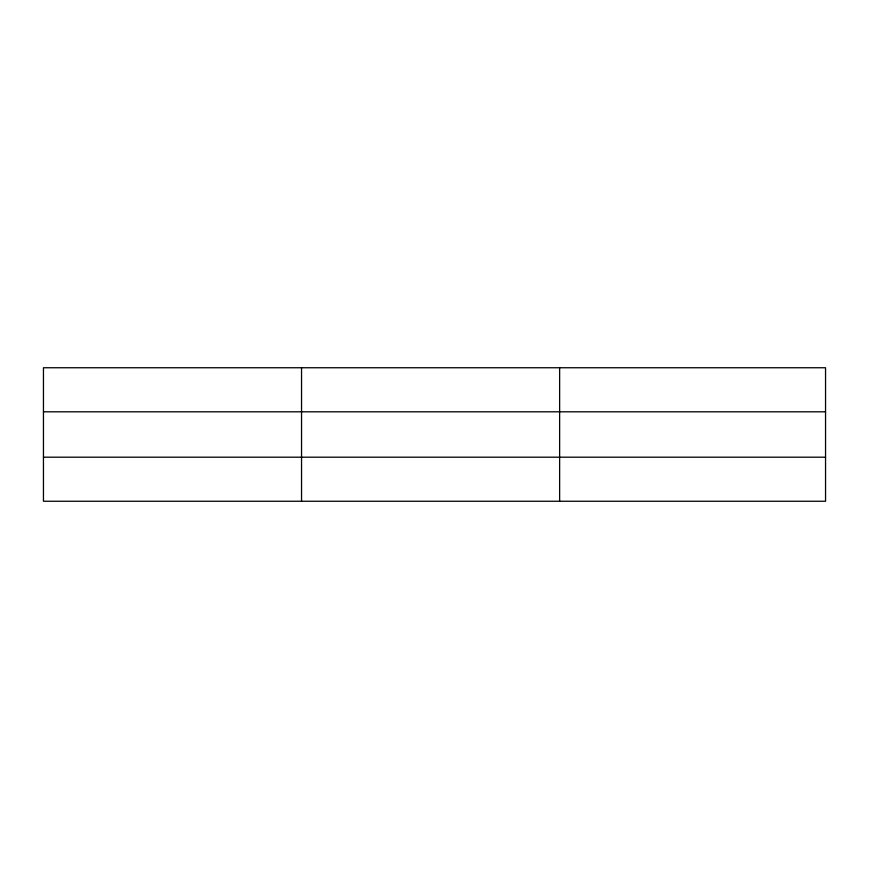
<?xml version="1.0" encoding="UTF-8"?>
<svg xmlns="http://www.w3.org/2000/svg" width="869" height="869" viewBox="0 0 869 869"><rect width="100%" height="100%" fill="white"/><g stroke="black" fill="none" stroke-linecap="round" stroke-linejoin="round"><path stroke-width="1.3" d="M301.543 501.25L301.543 367.75M559.636 501.25L559.636 367.75M825.55 457.192L825.55 501.25L43.45 501.25L43.45 367.75L825.55 367.75L825.55 457.192L43.45 457.192M43.45 411.808L825.55 411.808"/></g></svg>
